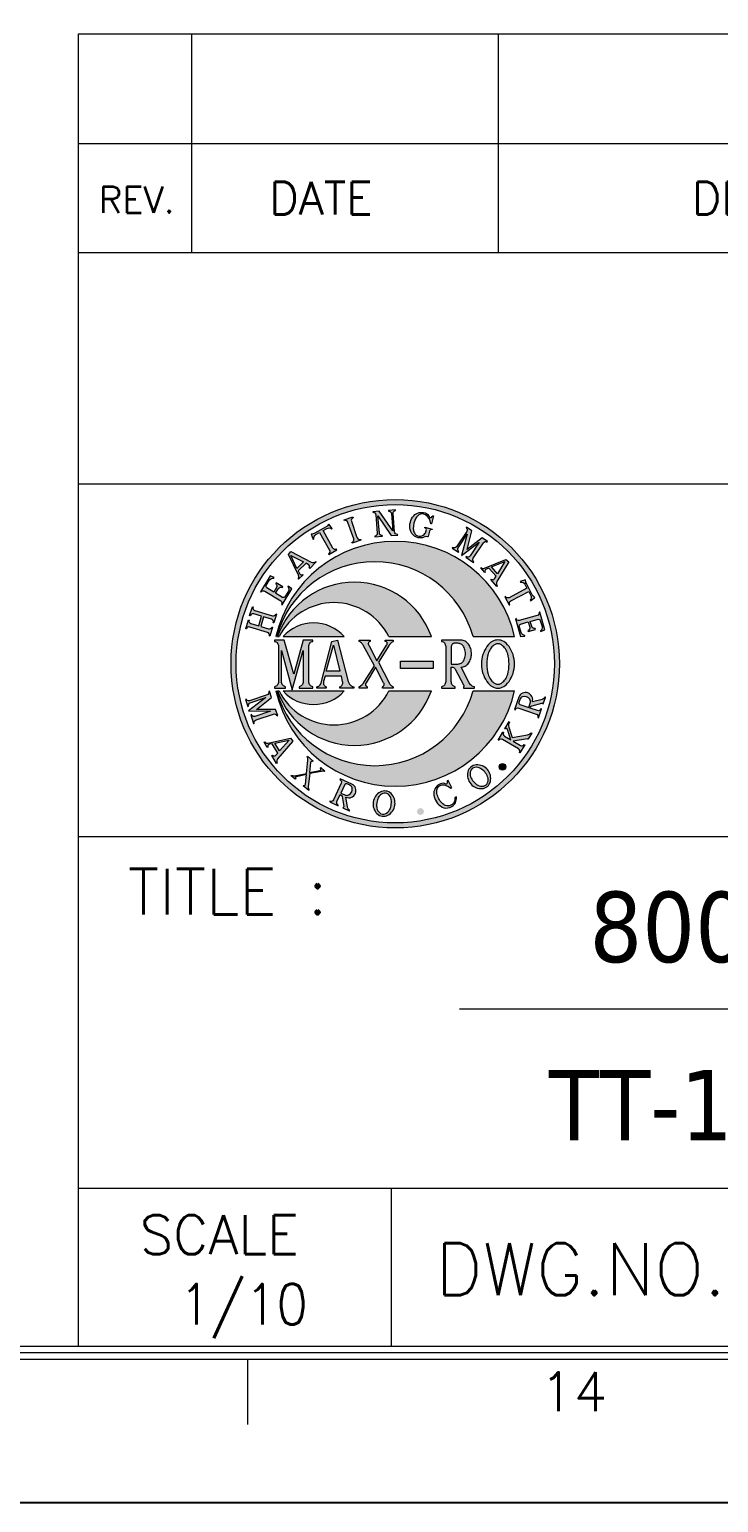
# Model space of a CAD drawing. Extents: x 0 to 24546, y -1194 to 5970.
# Drawn here: x 6658 to 7187, y 0 to 1130 of the extents above; entities that cross this region are included whole.
import ezdxf
from ezdxf.enums import TextEntityAlignment as Align

# ---------------------------------------------------------------- set-up
doc = ezdxf.new("R2010")
doc.units = 0
doc.header["$LTSCALE"] = 60
doc.layers.get('0').update_dxf_attribs({"linetype": 'CONTINUOUS'})
for name, color, linetype in [('A', 2, 'CONTINUOUS'), ('D', 1, 'CONTINUOUS'), ('DIM', 2, 'CONTINUOUS'), ('TITLE', 7, 'CONTINUOUS')]:
    doc.layers.add(name, color=color, linetype=linetype)
doc.styles.add('ROMANS', font='ROMANS')
doc.styles.add('TITLE2', font='tahomabd.ttf')

msp = doc.modelspace()

# ---------------------------------------------------------------- hatches: boundary and pattern name
at = {"lineweight": 5}
h = msp.add_hatch(color=256, dxfattribs=at)
h.paths.add_polyline_path([(6841, 667.7, -0.414214), (6842.5, 665), (6843, 664.9), (6845, 671.7), (6844.5, 671.8, -0.414214), (6841.9, 670.4), (6835.9, 672.2), (6838.1, 679.5), (6844.1, 677.7, -0.414214), (6845.5, 675.1), (6846, 674.9), (6848.1, 681.7), (6847.6, 681.9, -0.414214), (6844.9, 680.5), (6831.4, 684.6, -0.414214), (6830, 687.2), (6829.5, 687.3), (6827.4, 680.6), (6827.9, 680.4, -0.414214), (6830.6, 681.8), (6836.6, 680), (6834.4, 672.7), (6828.4, 674.5, -0.414214), (6826.9, 677.1), (6826.4, 677.3), (6824.4, 670.5), (6824.9, 670.4, -0.414214), (6827.5, 671.8)])
h.paths.add_polyline_path([(6840.7, 701.7, -0.451429), (6840.2, 703.8), (6842.7, 707.9, -0.325184), (6846, 709.3), (6846.3, 709.7), (6843.1, 711.1), (6835.7, 698.9), (6836.2, 698.7, -0.414214), (6839.1, 699.3), (6851.2, 692, -0.414214), (6851.9, 689.1), (6852.3, 688.9), (6859.7, 701), (6857, 703.2), (6856.8, 702.8, -0.325184), (6857.1, 699.2), (6854.6, 695.1, -0.451429), (6852.5, 694.6), (6847.3, 697.8), (6849.5, 701.3, -0.414214), (6852.4, 702.1), (6852.8, 702.7), (6847.8, 705.7), (6847.4, 705, -0.414214), (6848.1, 702.1), (6846, 698.6)])
h.paths.add_polyline_path([(6870.7, 720.7), (6872.6, 719.6, -0.464567), (6873.1, 717.2), (6873.5, 716.8), (6878.5, 721.7), (6878.2, 722.1, -0.323055), (6874.5, 721.7), (6859, 729.8), (6857.3, 727.4), (6865, 711.5, -0.346457), (6864.6, 708.9), (6865, 708.5), (6868.4, 711.8), (6868, 712.2, -0.493812), (6865.5, 712.9), (6864.7, 714.9)])
h.paths.add_polyline_path([(6863.6, 716.7), (6858.9, 726.8), (6868.7, 721.7)], flags=16)
h.paths.add_polyline_path([(6883.7, 745.8), (6886.6, 747.4, -0.330709), (6890.2, 747), (6890.6, 747.3), (6888.1, 750.7, -0.11811), (6886, 748.6), (6877.5, 743.8, -0.11811), (6874.6, 743.1), (6876, 739), (6876.7, 739.4, -0.330709), (6878.2, 742.7), (6881.1, 744.3), (6888.7, 730.8, -0.417323), (6887.9, 728), (6888.2, 727.5), (6894.4, 731), (6894.1, 731.5, -0.414214), (6891.2, 732.3)])
h.paths.add_polyline_path([(6905.9, 736.7), (6906, 736.2), (6912.7, 738.5), (6912.6, 739, -0.414214), (6909.9, 740.3), (6909.5, 741.3), (6905.5, 752.9, -0.414214), (6906.8, 755.6), (6906.6, 756.4), (6899.9, 754.1), (6900.1, 753.3, -0.414214), (6902.8, 752), (6907.1, 739.4, -0.414214)])
h.paths.add_polyline_path([(6923.4, 741.5), (6923.4, 740.9), (6929.2, 741.4), (6929.1, 741.9, -0.414214), (6926.9, 743.9), (6925.8, 757.2), (6936, 742), (6941, 742.4), (6940.9, 742.9, -0.414214), (6938.6, 744.9), (6937.5, 758.9, -0.414214), (6939.4, 761.2), (6939.4, 761.7), (6933.9, 761.3), (6933.9, 760.8, -0.414214), (6936.2, 758.8), (6937.3, 745.5), (6926.8, 760.7), (6921.8, 760.3), (6921.9, 759.8, -0.414214), (6924.2, 757.8), (6925.3, 743.8, -0.414214)])
h.paths.add_polyline_path([(6952.9, 747.2, -0.133858), (6955, 755.4, -0.086614), (6957.3, 757.8, -0.277587), (6962.2, 757.9, -0.250848), (6966.4, 751.1), (6966.9, 751), (6968.5, 757.1), (6967.9, 757.2, -0.111661), (6966.9, 755.9, -0.485398), (6965.5, 756.2, 0.195431), (6962, 759.3, 0.299213), (6953.3, 757.2, 0.23622), (6950.6, 746.5, 0.417323), (6959.9, 740.3), (6962.3, 741.3), (6963.8, 740.9, 0.307087), (6964.4, 741.3), (6965.5, 745.4, -0.456693), (6967.4, 746.5), (6967.5, 747), (6961.9, 748.5), (6961.8, 748, -0.456693), (6962.9, 746), (6962.9, 745.7, -0.133918), (6961.3, 742.9, -0.527559), (6953.8, 744, -0.086614)])
h.paths.add_polyline_path([(6990, 726.6), (7003.5, 736.8), (6996.5, 726.4, -0.414214), (6993.6, 725.8), (6993.3, 725.3), (6999.1, 721.4), (6999.4, 721.8, -0.414214), (6998.9, 724.7), (7006.8, 736.4, -0.414214), (7009.7, 737), (7010, 737.4), (7005.9, 740.2), (6994.2, 731.4), (6997.9, 745.7), (6993.7, 748.5), (6993.4, 748.1, -0.414214), (6994, 745.1), (6986.1, 733.4, -0.414214), (6983.1, 732.9), (6982.8, 732.4), (6987.6, 729.2), (6987.9, 729.6, -0.414214), (6987.4, 732.6), (6994.4, 743)])
h.paths.add_polyline_path([(7016.5, 710.7), (7015.3, 708.9, -0.464567), (7012.8, 708.5), (7012.4, 708.2), (7017, 702.8), (7017.4, 703.2, -0.323055), (7017.2, 706.9), (7026.3, 721.8), (7024, 723.7), (7007.7, 716.9, -0.346457), (7005.1, 717.5), (7004.7, 717.2), (7007.8, 713.6), (7008.2, 713.9, -0.493812), (7009.1, 716.3), (7011, 717)])
h.paths.add_polyline_path([(7013, 718), (7023.3, 722.1), (7017.6, 712.6)], flags=16)
h.paths.add_polyline_path([(7026.4, 694.3, -0.417323), (7023.6, 695.2), (7023.1, 694.9), (7026.4, 688.7), (7026.9, 688.9, -0.414214), (7027.8, 691.8), (7041.5, 699), (7043.1, 696, -0.330709), (7042.6, 692.5), (7042.8, 692), (7046.3, 694.4, -0.11811), (7044.2, 696.6), (7039.7, 705.2, -0.11811), (7039, 708.1), (7034.9, 706.8), (7035.3, 706.1, -0.330709), (7038.5, 704.6), (7040.1, 701.6)])
h = msp.add_hatch(color=256, dxfattribs=at)
h.paths.add_polyline_path([(7041.2, 675.7), (7042.3, 671.7, -0.414214), (7040.9, 669.1), (7041.1, 668.3), (7046.6, 669.9), (7046.4, 670.6, -0.414214), (7043.8, 672.1), (7042.7, 676.1), (7048.8, 677.8, -0.377953), (7050.4, 676.9), (7051.7, 672.1, -0.325184), (7050.5, 668.8), (7050.6, 668.3), (7053.8, 669.7), (7050, 683.3), (7049.5, 683.2, -0.414214), (7048, 680.6), (7034.4, 676.8, -0.414214), (7031.8, 678.3), (7031.3, 678.1), (7035.1, 664.5), (7038.5, 664.9), (7038.4, 665.4, -0.325184), (7035.5, 667.6), (7034.2, 672.4, -0.377953), (7035.1, 674)])
h.paths.add_polyline_path([(7042.7, 609.6), (7043, 610.4, -0.228346), (7044.1, 611.3), (7051.5, 613.3, -0.330709), (7052.2, 613), (7052.7, 612.8), (7054.4, 617.8), (7054.5, 618), (7054, 618.2, -0.259843), (7051.7, 616.2), (7044.3, 614.3, 0.976378), (7033.9, 617.9), (7030.6, 608.5), (7031.1, 608.3, -0.414214), (7033.8, 609.6), (7047.2, 605, -0.414214), (7048.5, 602.3), (7049, 602.2), (7051.3, 608.9), (7050.8, 609, -0.414214), (7048.1, 607.7)])
h.paths.add_polyline_path([(7041.5, 610), (7034.8, 612.4, -0.377953), (7033.9, 614), (7034.6, 616, -0.228346), (7036.8, 618.3, -0.338583), (7042.3, 616.4, -0.228346), (7042.6, 613.3)], flags=16)
h.paths.add_polyline_path([(7029.7, 584.1), (7040.5, 585.9, -0.267717), (7041, 585.7), (7041.1, 585.9), (7043.8, 590.4), (7043.3, 590.7, -0.204724), (7040.5, 589), (7028.9, 587), (7026.3, 594.9, -0.23622), (7026.8, 598.9), (7026.4, 599.2), (7023.2, 593.7), (7023.6, 593.5, -0.716535), (7025.2, 593.1), (7027.9, 585.2), (7022.9, 588.1, -0.414214), (7022.2, 591), (7021.7, 591.2), (7018.1, 585.1), (7018.6, 584.9, -0.414214), (7021.5, 585.6), (7033.6, 578.4, -0.414214), (7034.4, 575.5), (7034.8, 575.3), (7038.4, 581.4), (7038, 581.6, -0.414214), (7035.1, 580.9)])
h.paths.add_polyline_path([(7001.1, 566, 0.325404), (6994.8, 560.6, 0.507992), (7005.8, 547.8, 0.325404), (7012.1, 553.2, 0.507992)])
h.paths.add_polyline_path([(7004.5, 563.3, -0.165354), (7010, 556.9, -0.165354), (7010, 552.5, -0.283465), (7006.8, 549.8, -0.165354), (7002.4, 550.5, -0.165354), (6996.9, 556.9, -0.165354), (6996.9, 561.3, -0.283465), (7000.1, 564.1, -0.165354)], flags=16)
h.paths.add_polyline_path([(6971.1, 544.1, -0.086614), (6971.2, 547.4, -0.417323), (6976.6, 550.7, -0.110236), (6981.8, 548.1), (6982.5, 548.4), (6979.6, 554), (6978.9, 553.7), (6978.9, 551.9, -0.529644), (6977.7, 551.4, 0.214453), (6973.8, 551.6, 0.299213), (6968.7, 544.3, 0.228346), (6973.7, 534.5, 0.417323), (6984.7, 536, 0.165354), (6986, 539.9), (6986.1, 541.4), (6984.7, 540.7, -0.574803), (6977.7, 534.8, -0.086614), (6975, 536.6, -0.133858)])
h.paths.add_polyline_path([(6961.1, 530.2, 1), (6955.8, 530.2, 1)])
h.paths.add_polyline_path([(6935.9, 544, 0.325404), (6927.7, 545.3, 0.507992), (6925.1, 528.6, 0.325404), (6933.3, 527.3, 0.507992)])
h.paths.add_polyline_path([(6931.4, 528.5, -0.283465), (6927.2, 529.1, -0.165354), (6924.9, 532.9, -0.165354), (6926.2, 541.2, -0.165354), (6929.6, 544.1, -0.283465), (6933.7, 543.5, -0.165354), (6936, 539.7, -0.165354), (6934.8, 531.4, -0.165354)], flags=16)
h.paths.add_polyline_path([(6901.3, 541.2, 0.976378), (6905.9, 551.2), (6896.8, 555.4), (6896.6, 554.9, -0.414214), (6897.6, 552.1), (6891.8, 539.2, -0.414214), (6889, 538.2), (6888.8, 537.7), (6895.2, 534.7), (6895.4, 535.2, -0.414214), (6894.4, 538), (6896.8, 543.3), (6897.5, 542.9, -0.228346), (6898.4, 541.7), (6899.6, 534.2, -0.330709), (6899.3, 533.5), (6899, 533), (6903.8, 530.8), (6904, 530.7), (6904.3, 531.2, -0.259843), (6902.5, 533.7)])
h.paths.add_polyline_path([(6900.4, 543), (6897.3, 544.4), (6900.3, 550.9, -0.377953), (6902, 551.5), (6903.9, 550.7, -0.228346), (6906, 548.3, -0.338583), (6903.6, 543, -0.228346)], flags=16)
h.paths.add_polyline_path([(6874.2, 567.8, -0.653543), (6875.8, 568.5), (6876.1, 568.9), (6871.7, 572.6), (6871.4, 572.2, -0.19685), (6872, 569.6), (6871, 559.5), (6863.1, 557.8, -0.125984), (6859.5, 558.1), (6859.2, 557.7), (6862.4, 555), (6862.8, 555.4, -0.661417), (6863.4, 556.9), (6871, 558.7), (6870.2, 551.2, -0.614173), (6868.8, 550.3), (6868.5, 549.9), (6872.7, 546.4), (6873, 546.8, -0.19685), (6872.4, 549.3), (6873.6, 559.3), (6882.2, 561, -0.149606), (6884.8, 560.9), (6885.2, 561.3), (6881.9, 564), (6881.6, 563.6, -0.700787), (6881.2, 561.8), (6873.3, 560.2)])
h.paths.add_polyline_path([(6860.6, 584.3), (6858.7, 586.5), (6841.4, 582.7, -0.346457), (6839, 583.7), (6838.5, 583.4), (6840.9, 579.4), (6841.4, 579.6, -0.493812), (6842.7, 581.9), (6844.7, 582.2), (6849, 575), (6847.5, 573.5, -0.464567), (6845, 573.5), (6844.5, 573.3), (6848.1, 567.2), (6848.6, 567.4, -0.307087), (6848.9, 571)])
h.paths.add_polyline_path([(6850.4, 576.7), (6846.8, 582.8), (6857.7, 585)], flags=16)
h.paths.add_polyline_path([(6845.7, 605, -0.414214), (6848.4, 603.6), (6848.9, 603.8), (6847.3, 608.5), (6832.6, 608.6), (6844.2, 617.8), (6842.6, 622.5), (6842.1, 622.3, -0.414214), (6840.8, 619.7), (6827.4, 615.2, -0.414214), (6824.7, 616.5), (6824.2, 616.3), (6826, 610.9), (6826.5, 611, -0.414214), (6827.9, 613.7), (6839.8, 617.7), (6826.4, 607.4), (6843.3, 607.2), (6831.4, 603.2, -0.414214), (6828.7, 604.6), (6828.2, 604.4), (6830.4, 597.7), (6830.9, 597.8, -0.414214), (6832.3, 600.5)])
h = msp.add_hatch(color=256, dxfattribs=at)
h.paths.add_polyline_path([(6849.5, 630, -0.08085), (6849.3, 628.5, -0.087352), (6848.6, 627.2, -0.097235), (6847.6, 626.4, -0.128308), (6846.4, 626), (6846.4, 625), (6855, 625), (6855, 626, -0.128308), (6853.7, 626.4, -0.097235), (6852.8, 627.2, -0.087352), (6852.1, 628.5, -0.08085), (6851.9, 630), (6851.9, 653.8), (6860.1, 623.5), (6868.4, 653.8), (6868.4, 630, -0.08085), (6868.2, 628.5, -0.087352), (6867.5, 627.2, -0.097235), (6866.5, 626.4, -0.128308), (6865.3, 626), (6865.3, 625), (6875.9, 625), (6875.9, 626, -0.128308), (6874.6, 626.4, -0.097235), (6873.7, 627.2, -0.087352), (6873, 628.5, -0.08085), (6872.7, 630), (6872.7, 656.7, -0.08085), (6873, 658.3, -0.087352), (6873.7, 659.6, -0.097235), (6874.6, 660.4, -0.128308), (6875.9, 660.8), (6875.9, 661.8), (6868.4, 661.8), (6861.3, 635.5), (6853.8, 661.8), (6846.4, 661.8), (6846.4, 660.8, -0.128308), (6847.6, 660.4, -0.097235), (6848.6, 659.6, -0.087352), (6849.3, 658.3, -0.08085), (6849.5, 656.7)])
h.paths.add_polyline_path([(6897.9, 634), (6898.7, 630, -0.086834), (6898.8, 628.7, -0.090305), (6898.4, 627.4, -0.105183), (6897.7, 626.5, -0.129136), (6896.7, 626), (6896.7, 625), (6907.3, 625), (6907.3, 626, -0.128651), (6905.4, 626.6, -0.098989), (6904, 628, -0.087758), (6903, 630), (6894.8, 661.8), (6890.4, 660.8), (6882.2, 629, -0.096208), (6881.5, 627.4, -0.108827), (6880.5, 626.4, -0.147025), (6879, 626), (6879, 625), (6886.1, 625), (6886.1, 626, -0.129136), (6885.1, 626.5, -0.105183), (6884.4, 627.4, -0.090305), (6884, 628.7, -0.086834), (6884.1, 630), (6885.3, 634)])
h.paths.add_polyline_path([(6886.1, 637.9), (6891.6, 657.8), (6896.7, 637.9)], flags=16)
h.paths.add_polyline_path([(6923.9, 640.9), (6930.2, 629, -0.082669), (6930.5, 628.5, -0.074416), (6930.6, 627.8, -0.073509), (6930.5, 627.2, -0.079948), (6930.2, 626.6, -0.091439), (6929.9, 626.2, -0.11166), (6929.4, 626), (6929.4, 625), (6937.6, 625), (6937.6, 626, -0.110634), (6935.8, 627.1, -0.092709), (6934.5, 629), (6926.2, 644.9), (6934.5, 657.8, -0.072213), (6935.9, 659.6, -0.082785), (6937.6, 660.8), (6937.6, 661.8), (6931.3, 661.8), (6931.3, 660.8, -0.14605), (6932, 660.7, -0.099008), (6932.4, 660.4, -0.094501), (6932.8, 659.8, -0.083097), (6932.9, 659.1, -0.081716), (6932.8, 658.4, -0.090381), (6932.5, 657.8), (6925.1, 645.9), (6918.8, 657.8, -0.083928), (6918.5, 658.4, -0.077115), (6918.4, 659.1, -0.078829), (6918.6, 659.8, -0.089057), (6918.9, 660.3, -0.096139), (6919.3, 660.6, -0.132753), (6919.9, 660.8), (6919.9, 661.8), (6911.3, 661.8), (6911.3, 660.8, -0.110634), (6913.1, 659.7, -0.092709), (6914.4, 657.8), (6923.1, 641.9), (6915.7, 630.1, -0.134806), (6911.3, 626), (6911.3, 625), (6917.6, 625), (6917.6, 626, -0.12266), (6917.1, 626.2, -0.097009), (6916.7, 626.6, -0.085184), (6916.4, 627.2, -0.077934), (6916.3, 627.8, -0.079458), (6916.5, 628.5, -0.089744), (6916.8, 629)])
h.paths.add_polyline_path([(6968.3, 640), (6968.3, 645.5), (6943.1, 645.5), (6943.1, 640)])
h.paths.add_polyline_path([(6982.1, 640.9), (6983.3, 640.9, -0.137122), (6984.4, 640.4, -0.108826), (6985.2, 639.4), (6991.5, 627.5, -0.090468), (6991.7, 627, -0.084736), (6991.7, 626.5, -0.090468), (6991.5, 626), (6991.5, 625), (6999.4, 625), (6999.8, 625), (6999.8, 626, -0.111931), (6998.1, 626.5, -0.086592), (6996.9, 627.5, -0.079328), (6995.9, 629), (6989.6, 640.9, 0.119045), (6992.7, 641.8, 0.102742), (6995.3, 644, 0.086553), (6997, 647.4, 0.077969), (6997.6, 651.3, 0.077969), (6997, 655.3, 0.086553), (6995.3, 658.6, 0.102742), (6992.7, 660.9, 0.119045), (6989.6, 661.8), (6974.6, 661.8), (6974.6, 660.8, -0.128308), (6975.9, 660.4, -0.097235), (6976.8, 659.6, -0.087352), (6977.5, 658.3, -0.08085), (6977.8, 656.7), (6977.8, 630, -0.08085), (6977.5, 628.5, -0.087352), (6976.8, 627.2, -0.097235), (6975.9, 626.4, -0.128308), (6974.6, 626), (6974.6, 625), (6985.2, 625), (6985.2, 626, -0.128308), (6984, 626.4, -0.097235), (6983, 627.2, -0.087352), (6982.3, 628.5, -0.08085), (6982.1, 630)])
h.paths.add_polyline_path([(6982.1, 643.4), (6982.1, 656.8, -0.07341), (6982.3, 657.7, -0.081622), (6982.7, 658.5, -0.091294), (6983.3, 659, -0.116193), (6984.1, 659.3), (6987.2, 659.3, -0.138857), (6989.6, 658.7, -0.11682), (6991.5, 656.8, -0.092753), (6992.8, 653.3, -0.086629), (6992.8, 649.4, -0.092753), (6991.5, 645.9, -0.11682), (6989.6, 644, -0.138857), (6987.2, 643.4)], flags=16)
h.paths.add_polyline_path([(7007.7, 632.9, 0.089593), (7011.6, 627.5, 0.122438), (7015.7, 625.2, 0.134776), (7020.1, 625.2, 0.122438), (7024.2, 627.5, 0.089593), (7028.1, 632.9, 0.078101), (7030.3, 639.7, 0.074241), (7030.3, 647.1, 0.078101), (7028.1, 653.9, 0.089593), (7024.2, 659.3, 0.122438), (7020.1, 661.6, 0.134776), (7015.7, 661.6, 0.122438), (7011.6, 659.3, 0.089593), (7007.7, 653.9, 0.078101), (7005.5, 647.1, 0.074241), (7005.5, 639.7, 0.078101)])
h.paths.add_polyline_path([(7010.4, 635.5, -0.065764), (7009.4, 643.4, -0.065764), (7010.4, 651.3, -0.072158), (7012.2, 655, -0.082999), (7014.7, 657.8, -0.108169), (7016.8, 658.8, -0.116448), (7019, 658.8, -0.108169), (7021, 657.8, -0.082999), (7023.6, 655, -0.072158), (7025.4, 651.3, -0.065764), (7026.4, 643.4, -0.065764), (7025.4, 635.5, -0.072158), (7023.6, 631.8, -0.082999), (7021, 629, -0.108169), (7019, 628, -0.116448), (7016.8, 628, -0.108169), (7014.7, 629, -0.082999), (7012.2, 631.8, -0.072158)], flags=16)
msp.add_hatch(color=256, dxfattribs=at).paths.add_polyline_path([(7024, 564.5, 1), (7018.8, 564.5, 1)])
at = {"layer": 'D', "lineweight": 5}
h = msp.add_hatch(color=256, dxfattribs=at)
h.paths.add_polyline_path([(7065.1, 643.6, 1), (6813.1, 643.6, 1)])
h.paths.add_polyline_path([(7061.2, 643.6, 1), (6817, 643.6, 1)], flags=16)
h = msp.add_hatch(color=256, dxfattribs=at)
h.paths.add_polyline_path([(6847.6, 664.5), (6848, 664.5, -0.760886), (6998.8, 664.5), (7030.6, 664.5, 0.797724)])
h.paths.add_polyline_path([(6966.8, 664.5, 0.707107), (6848.8, 664.5), (6850.1, 664.5, -0.620174), (6934.2, 664.5)], flags=17)
h.paths.add_polyline_path([(6899.8, 664.5), (6853.2, 664.5, -0.447214)], flags=16)
h.paths.add_polyline_path([(6899.8, 622.8, -0.447214), (6853.2, 622.8)])
h.paths.add_polyline_path([(6934.2, 622.8, -0.620174), (6850.1, 622.8), (6848.8, 622.8, 0.707107), (6966.8, 622.8)], flags=17)
h.paths.add_polyline_path([(6848, 622.8), (6847.6, 622.8, 0.797724), (7030.6, 622.8), (6998.8, 622.8, -0.760886)])

# ---------------------------------------------------------------- linework, layer by layer
at = {"lineweight": 5}
for points in [[(6923.4, 741.5), (6923.4, 740.9), (6929.2, 741.4), (6929.1, 741.9, -0.409449), (6926.9, 743.9), (6925.8, 757.2), (6936, 742), (6941, 742.4), (6940.9, 742.9, -0.409449), (6938.6, 744.8), (6937.5, 759, -0.409449), (6939.4, 761.2), (6939.4, 761.7), (6933.9, 761.3), (6933.9, 760.8, -0.409449), (6936.2, 758.8), (6937.3, 745.5), (6926.8, 760.7), (6921.8, 760.3), (6921.9, 759.8, -0.409449), (6924.1, 757.9), (6925.3, 743.7, -0.409449), (6923.4, 741.5)], [(6961.9, 748.5), (6967.5, 747), (6967.4, 746.5, 0.456693), (6965.5, 745.4), (6964.4, 741.3, -0.307087), (6963.8, 740.9), (6962.3, 741.3), (6959.9, 740.3, -0.417323), (6950.6, 746.5, -0.23622), (6953.3, 757.2, -0.299213), (6962, 759.3, -0.19685), (6965.5, 756.2, 0.440945), (6966.8, 755.9, 0.11811), (6967.9, 757.2), (6968.5, 757.1), (6966.9, 751), (6966.4, 751.1, 0.251969), (6962.2, 757.9, 0.275591), (6957.3, 757.8, 0.086614), (6955, 755.4, 0.133858), (6952.9, 747.2, 0.086614), (6953.8, 744, 0.527559), (6961.3, 742.9, 0.125984), (6962.8, 745.5), (6962.9, 746, 0.456693), (6961.8, 748), (6961.9, 748.5)], [(6888.2, 727.5), (6894.4, 731), (6894.1, 731.5, -0.409449), (6891.2, 732.3), (6883.7, 745.8), (6886.6, 747.4, -0.330709), (6890.2, 747), (6890.6, 747.3), (6888.1, 750.7, -0.11811), (6886, 748.6), (6877.5, 743.8, -0.11811), (6874.6, 743.1), (6876, 739), (6876.7, 739.4, -0.330709), (6878.2, 742.7), (6881.1, 744.3), (6888.7, 730.8, -0.417323), (6887.9, 728), (6888.2, 727.5)], [(6912.6, 739), (6912.7, 738.5), (6906, 736.2), (6905.9, 736.7, 0.409449), (6907.2, 739.4), (6902.8, 752, 0.409449), (6900.1, 753.3), (6899.9, 754.1), (6906.6, 756.4), (6906.8, 755.6, 0.409449), (6905.5, 753), (6909.5, 741.3), (6909.9, 740.3, 0.409449), (6912.6, 739)], [(6982.8, 732.4), (6987.6, 729.2), (6987.9, 729.6, -0.409449), (6987.3, 732.5), (6994.4, 743), (6990, 726.6), (7003.5, 736.8), (6996.5, 726.3, -0.409449), (6993.6, 725.8), (6993.3, 725.3), (6999.1, 721.4), (6999.4, 721.8, -0.409449), (6998.9, 724.7), (7006.8, 736.4, -0.409449), (7009.7, 737), (7010, 737.4), (7005.9, 740.2), (6994.2, 731.4), (6997.9, 745.7), (6993.7, 748.5), (6993.4, 748.1, -0.409449), (6994, 745.1), (6986, 733.4, -0.409449), (6983.1, 732.9), (6982.8, 732.4)], [(6864.6, 708.9, 0.346457), (6865, 711.5), (6857.3, 727.4), (6859, 729.8), (6874.6, 721.6, 0.307087), (6878.2, 722.1), (6878.5, 721.7), (6873.5, 716.8), (6873.1, 717.2, 0.464567), (6872.6, 719.6), (6870.7, 720.7), (6864.7, 714.9), (6865.6, 712.8, 0.464567), (6868, 712.2), (6868.4, 711.8), (6865, 708.5), (6864.6, 708.9)], [(7005.1, 717.5, 0.346457), (7007.7, 716.9), (7024, 723.7), (7026.3, 721.8), (7017.1, 706.7, 0.307087), (7017.4, 703.2), (7017, 702.8), (7012.4, 708.2), (7012.8, 708.5, 0.464567), (7015.3, 708.9), (7016.5, 710.7), (7011, 717), (7008.9, 716.3, 0.464567), (7008.2, 713.9), (7007.8, 713.6), (7004.7, 717.2), (7005.1, 717.5)], [(6852.3, 688.9), (6859.7, 701), (6857, 703.2), (6856.8, 702.8, -0.322835), (6857.1, 699.2), (6854.5, 694.9, -0.377953), (6852.7, 694.5), (6847.3, 697.8), (6849.5, 701.3, -0.409449), (6852.4, 702.1), (6852.8, 702.7), (6847.8, 705.7), (6847.4, 705, -0.409449), (6848.1, 702.2), (6846, 698.6), (6840.6, 701.8, -0.377953), (6840.1, 703.6), (6842.7, 707.9, -0.322835), (6846, 709.3), (6846.3, 709.7), (6843.1, 711.1), (6835.7, 698.9), (6836.2, 698.7, -0.409449), (6839.1, 699.4), (6851.2, 692, -0.409449), (6851.9, 689.1), (6852.3, 688.9)], [(7023.1, 694.9), (7026.4, 688.7), (7026.9, 688.9, -0.409449), (7027.8, 691.8), (7041.5, 699), (7043.1, 696, -0.330709), (7042.6, 692.5), (7042.8, 692), (7046.3, 694.4, -0.11811), (7044.2, 696.6), (7039.7, 705.2, -0.11811), (7039, 708.1), (7034.9, 706.8), (7035.3, 706.1, -0.330709), (7038.5, 704.6), (7040.1, 701.6), (7026.4, 694.3, -0.417323), (7023.6, 695.2), (7023.1, 694.9)], [(6838.1, 679.5), (6835.9, 672.2), (6841.9, 670.4, 0.409449), (6844.5, 671.8), (6845, 671.7), (6843, 664.9), (6842.5, 665, 0.409449), (6841.1, 667.7), (6827.5, 671.8, 0.409449), (6824.9, 670.4), (6824.4, 670.5), (6826.4, 677.3), (6826.9, 677.1, 0.409449), (6828.3, 674.5), (6834.4, 672.7), (6836.6, 680), (6830.5, 681.8, 0.409449), (6827.9, 680.4), (6827.4, 680.6), (6829.5, 687.3), (6830, 687.2, 0.409449), (6831.4, 684.6), (6844.9, 680.5, 0.409449), (6847.6, 681.9), (6848.1, 681.7), (6846, 674.9), (6845.5, 675.1, 0.409449), (6844.1, 677.7), (6838.1, 679.5)], [(7031.3, 678.1), (7035.1, 664.5), (7038.5, 664.9), (7038.4, 665.4, -0.322835), (7035.6, 667.6), (7034.2, 672.4, -0.377953), (7035.1, 674), (7041.2, 675.7), (7042.3, 671.7, -0.409449), (7040.9, 669.1), (7041.1, 668.3), (7046.6, 669.9), (7046.4, 670.6, -0.409449), (7043.8, 672.1), (7042.7, 676.1), (7048.8, 677.8, -0.377953), (7050.4, 676.9), (7051.7, 672.1, -0.322835), (7050.5, 668.8), (7050.6, 668.3), (7053.8, 669.7), (7050, 683.3), (7049.5, 683.2, -0.409449), (7048, 680.6), (7034.3, 676.8, -0.409449), (7031.8, 678.3), (7031.3, 678.1)], [(6846.4, 625), (6855, 625), (6855, 626, -0.120051), (6853.8, 626.3, -0.103869), (6852.8, 627.2, -0.087352), (6852.1, 628.5, -0.078458), (6851.9, 630), (6851.9, 653.8), (6860.1, 623.5), (6868.4, 653.8), (6868.4, 630, -0.078458), (6868.2, 628.5, -0.087352), (6867.5, 627.2, -0.103869), (6866.5, 626.3, -0.120051), (6865.3, 626), (6865.3, 625), (6875.9, 625), (6875.9, 626, -0.120051), (6874.7, 626.3, -0.103869), (6873.7, 627.2, -0.087352), (6873, 628.5, -0.078458), (6872.7, 630), (6872.7, 656.8, -0.078458), (6873, 658.3, -0.087352), (6873.7, 659.6, -0.103869), (6874.7, 660.4, -0.120051), (6875.9, 660.8), (6875.9, 661.8), (6868.4, 661.8), (6861.3, 635.5), (6853.8, 661.8), (6846.4, 661.8), (6846.4, 660.8, -0.120051), (6847.6, 660.4, -0.103869), (6848.6, 659.6, -0.087352), (6849.3, 658.3, -0.078458), (6849.5, 656.8), (6849.5, 630, -0.078458), (6849.3, 628.5, -0.087352), (6848.6, 627.2, -0.103869), (6847.6, 626.3, -0.120051), (6846.4, 626), (6846.4, 625)], [(6879, 626, 0.137616), (6880.4, 626.4, 0.116103), (6881.5, 627.4, 0.096208), (6882.2, 629), (6890.4, 660.8), (6894.8, 661.8), (6903, 630, 0.087758), (6904, 628, 0.104349), (6905.5, 626.6, 0.121876), (6907.3, 626), (6907.3, 625), (6896.7, 625), (6896.7, 626, 0.128271), (6897.7, 626.5, 0.105831), (6898.4, 627.4, 0.090305), (6898.8, 628.7, 0.086834), (6898.7, 630), (6897.9, 634), (6885.3, 634), (6884.1, 630, 0.086834), (6884, 628.7, 0.090305), (6884.4, 627.4, 0.105831), (6885.1, 626.5, 0.128271), (6886.1, 626), (6886.1, 625), (6879, 625), (6879, 626)], [(6911.3, 661.8), (6919.9, 661.8), (6919.9, 660.8, 0.120618), (6919.4, 660.7, 0.106129), (6918.9, 660.3, 0.089057), (6918.6, 659.8, 0.078829), (6918.4, 659.1, 0.077115), (6918.5, 658.4, 0.083928), (6918.8, 657.8), (6925.1, 645.9), (6932.5, 657.8, 0.090381), (6932.8, 658.4, 0.081716), (6932.9, 659.1, 0.083097), (6932.8, 659.8, 0.094501), (6932.4, 660.4, 0.113724), (6931.9, 660.7, 0.128338), (6931.3, 660.8), (6931.3, 661.8), (6937.6, 661.8), (6937.6, 660.8, 0.082785), (6935.9, 659.6, 0.072213), (6934.5, 657.8), (6926.2, 644.9), (6934.5, 629, 0.092709), (6935.8, 627.1, 0.110634), (6937.6, 626), (6937.6, 625), (6929.4, 625), (6929.4, 626, 0.109277), (6929.9, 626.2, 0.093319), (6930.2, 626.6, 0.079948), (6930.5, 627.2, 0.073509), (6930.6, 627.8, 0.074416), (6930.5, 628.5, 0.082669), (6930.2, 629), (6923.9, 640.9), (6916.8, 629, 0.089744), (6916.5, 628.5, 0.079458), (6916.3, 627.8, 0.077934), (6916.4, 627.2, 0.085184), (6916.7, 626.6, 0.100614), (6917.1, 626.2, 0.118073), (6917.6, 626), (6917.6, 625), (6911.3, 625), (6911.3, 626, 0.131934), (6915.6, 630), (6923.1, 641.9), (6914.4, 657.8, 0.092709), (6913.1, 659.7, 0.110634), (6911.3, 660.8), (6911.3, 661.8)], [(6974.6, 625), (6985.2, 625), (6985.2, 626, -0.120051), (6984, 626.3, -0.103869), (6983, 627.2, -0.087352), (6982.3, 628.5, -0.078458), (6982.1, 630), (6982.1, 640.9), (6983.3, 640.9, -0.134495), (6984.4, 640.5, -0.110789), (6985.2, 639.4), (6991.5, 627.5, -0.090468), (6991.7, 627, -0.084736), (6991.7, 626.5, -0.090468), (6991.5, 626), (6991.5, 625), (6999.4, 625), (6999.8, 625), (6999.8, 626, -0.104653), (6998.2, 626.4, -0.092646), (6996.9, 627.5, -0.079328), (6995.9, 629), (6989.6, 640.9, 0.119045), (6992.7, 641.8, 0.102742), (6995.3, 644, 0.086553), (6997, 647.4, 0.077969), (6997.6, 651.3, 0.077969), (6997, 655.3, 0.086553), (6995.3, 658.6, 0.102742), (6992.7, 660.9, 0.119045), (6989.6, 661.8), (6974.6, 661.8), (6974.6, 660.8, -0.120051), (6975.8, 660.4, -0.103869), (6976.8, 659.6, -0.087352), (6977.5, 658.3, -0.078458), (6977.8, 656.8), (6977.8, 630, -0.078458), (6977.5, 628.5, -0.087352), (6976.8, 627.2, -0.103869), (6975.8, 626.3, -0.120051), (6974.6, 626), (6974.6, 625)], [(6982.1, 656.8), (6982.1, 643.4), (6987.2, 643.4, 0.138857), (6989.6, 644, 0.11682), (6991.5, 645.9, 0.092753), (6992.8, 649.4, 0.086629), (6992.8, 653.3, 0.092753), (6991.5, 656.8, 0.11682), (6989.6, 658.7, 0.138857), (6987.2, 659.3), (6984.1, 659.3, 0.110456), (6983.3, 659, 0.095932), (6982.7, 658.5, 0.081622), (6982.3, 657.7, 0.07341), (6982.1, 656.8)], [(7011.6, 627.5, 0.122438), (7015.7, 625.2, 0.134776), (7020.1, 625.2, 0.122438), (7024.2, 627.5, 0.089593), (7028.1, 632.9, 0.078101), (7030.3, 639.7, 0.074241), (7030.3, 647.1, 0.078101), (7028.1, 653.9, 0.089593), (7024.2, 659.3, 0.122438), (7020.1, 661.6, 0.134776), (7015.7, 661.6, 0.122438), (7011.6, 659.3, 0.089593), (7007.7, 653.9, 0.078101), (7005.5, 647.1, 0.074241), (7005.5, 639.7, 0.078101), (7007.7, 632.9, 0.089593), (7011.6, 627.5)], [(7010.4, 651.3, 0.065764), (7009.4, 643.4, 0.065764), (7010.4, 635.5, 0.072158), (7012.2, 631.8, 0.082999), (7014.7, 629, 0.108169), (7016.8, 628, 0.116448), (7019, 628, 0.108169), (7021, 629, 0.082999), (7023.6, 631.8, 0.072158), (7025.4, 635.5, 0.065764), (7026.4, 643.4, 0.065764), (7025.4, 651.3, 0.072158), (7023.6, 655, 0.082999), (7021, 657.8, 0.108169), (7019, 658.8, 0.116448), (7016.8, 658.8, 0.108169), (7014.7, 657.8, 0.082999), (7012.2, 655, 0.072158), (7010.4, 651.3)], [(6824.2, 616.3), (6826, 610.9), (6826.5, 611, -0.409449), (6827.9, 613.7), (6839.8, 617.7), (6826.4, 607.4), (6843.3, 607.2), (6831.4, 603.2, -0.409449), (6828.7, 604.6), (6828.2, 604.4), (6830.4, 597.7), (6830.9, 597.8, -0.409449), (6832.3, 600.5), (6845.7, 605, -0.409449), (6848.4, 603.6), (6848.9, 603.8), (6847.3, 608.5), (6832.6, 608.6), (6844.2, 617.8), (6842.6, 622.5), (6842.1, 622.3, -0.409449), (6840.8, 619.7), (6827.4, 615.2, -0.409449), (6824.7, 616.5), (6824.2, 616.3)], [(7049, 602.2), (7051.3, 608.9), (7050.8, 609, -0.409449), (7048.2, 607.7), (7042.7, 609.6), (7043, 610.4, -0.228346), (7044.1, 611.3), (7051.5, 613.3, -0.330709), (7052.2, 613), (7052.7, 612.8), (7054.4, 617.8), (7054.5, 618), (7054, 618.2, -0.259843), (7051.7, 616.2), (7044.3, 614.3, 0.976378), (7033.9, 617.9), (7030.6, 608.5), (7031.1, 608.3, -0.409449), (7033.8, 609.6), (7047.2, 605, -0.409449), (7048.5, 602.3), (7049, 602.2)], [(7034.8, 612.4), (7041.5, 610), (7042.6, 613.3, 0.228346), (7042.3, 616.4, 0.338583), (7036.8, 618.3, 0.228346), (7034.6, 616), (7033.9, 614, 0.377953), (7034.8, 612.4)], [(7018.1, 585.1), (7021.7, 591.2), (7022.2, 591, 0.409449), (7022.9, 588.1), (7027.9, 585.2), (7025.2, 593.1, 0.716535), (7023.6, 593.5), (7023.2, 593.7), (7026.4, 599.2), (7026.8, 598.9, 0.23622), (7026.3, 594.9), (7028.9, 587), (7040.5, 589, 0.204724), (7043.3, 590.7), (7043.8, 590.4), (7041.1, 585.9), (7041, 585.7, 0.267717), (7040.5, 585.9), (7029.7, 584.1), (7035.1, 580.9, 0.409449), (7038, 581.6), (7038.4, 581.4), (7034.8, 575.3), (7034.4, 575.5, 0.409449), (7033.6, 578.4), (7021.4, 585.6, 0.409449), (7018.6, 584.9), (7018.1, 585.1)], [(6839, 583.7, 0.346457), (6841.4, 582.7), (6858.7, 586.5), (6860.6, 584.3), (6848.9, 571, 0.307087), (6848.6, 567.4), (6848.1, 567.2), (6844.5, 573.3), (6845, 573.5, 0.464567), (6847.5, 573.5), (6849, 575), (6844.7, 582.2), (6842.5, 581.8, 0.464567), (6841.4, 579.6), (6840.9, 579.4), (6838.5, 583.4), (6839, 583.7)], [(6871.7, 572.6), (6876.1, 568.9), (6875.8, 568.5, 0.653543), (6874.2, 567.8), (6873.3, 560.2), (6881.2, 561.8, 0.700787), (6881.6, 563.6), (6881.9, 564), (6885.2, 561.3), (6884.8, 560.9, 0.149606), (6882.2, 561), (6873.6, 559.3), (6872.4, 549.3, 0.19685), (6873, 546.8), (6872.7, 546.4), (6868.5, 549.9), (6868.8, 550.3, 0.614173), (6870.2, 551.2), (6871, 558.7), (6863.4, 556.9, 0.661417), (6862.8, 555.4), (6862.4, 555), (6859.2, 557.7), (6859.5, 558.1, 0.125984), (6863.1, 557.8), (6871, 559.5), (6872, 569.6, 0.19685), (6871.4, 572.2), (6871.7, 572.6)], [(7005.7, 547.8, 0.330709), (7012.1, 553.2, 0.503937), (7001.2, 566, 0.330709), (6994.8, 560.6, 0.503937), (7005.7, 547.8)], [(7018.8, 564.5, -1), (7024, 564.5, -1), (7018.8, 564.5)], [(6888.8, 537.7), (6895.2, 534.7), (6895.4, 535.2, -0.409449), (6894.4, 538), (6896.8, 543.3), (6897.5, 542.9, -0.228346), (6898.4, 541.7), (6899.6, 534.2, -0.330709), (6899.3, 533.5), (6899, 533), (6903.8, 530.8), (6904, 530.7), (6904.3, 531.2, -0.259843), (6902.5, 533.7), (6901.3, 541.2, 0.976378), (6905.9, 551.2), (6896.8, 555.4), (6896.6, 554.9, -0.409449), (6897.7, 552.1), (6891.8, 539.2, -0.409449), (6889, 538.2), (6888.8, 537.7)], [(6982.5, 548.4), (6979.6, 554), (6978.9, 553.7), (6978.9, 551.9, -0.488189), (6977.8, 551.3, 0.220472), (6973.8, 551.6, 0.299213), (6968.7, 544.3, 0.228346), (6973.7, 534.5, 0.417323), (6984.7, 536, 0.165354), (6986, 539.9), (6986.1, 541.4), (6984.7, 540.7, -0.574803), (6977.7, 534.8, -0.086614), (6975, 536.6, -0.133858), (6971.1, 544.1, -0.086614), (6971.2, 547.4, -0.417323), (6976.6, 550.7, -0.110236), (6981.8, 548.1), (6982.5, 548.4)], [(6996.9, 556.9, 0.165354), (7002.4, 550.5, 0.165354), (7006.8, 549.8, 0.283465), (7010, 552.5, 0.165354), (7010, 556.9, 0.165354), (7004.5, 563.3, 0.165354), (7000.1, 564.1, 0.283465), (6996.9, 561.3, 0.165354), (6996.9, 556.9)], [(6900.3, 550.9), (6897.3, 544.4), (6900.4, 543, 0.228346), (6903.6, 543, 0.338583), (6906, 548.3, 0.228346), (6903.9, 550.7), (6902, 551.5, 0.377953), (6900.3, 550.9)], [(6925.1, 528.6, 0.330709), (6933.4, 527.4, 0.503937), (6935.9, 544, 0.330709), (6927.6, 545.2, 0.503937), (6925.1, 528.6)], [(6926.2, 541.2, 0.165354), (6924.9, 532.9, 0.165354), (6927.2, 529.1, 0.283465), (6931.4, 528.5, 0.165354), (6934.8, 531.4, 0.165354), (6936, 539.7, 0.165354), (6933.7, 543.5, 0.283465), (6929.6, 544.1, 0.165354), (6926.2, 541.2)]]:
    msp.add_lwpolyline(points, format="xyb", dxfattribs=at)
for points in [[(6858.9, 726.8), (6868.7, 721.7), (6863.6, 716.7), (6858.9, 726.8)], [(7023.3, 722.1), (7017.6, 712.6), (7013, 718), (7023.3, 722.1)], [(6891.6, 657.8), (6896.7, 637.9), (6886.1, 637.9), (6891.6, 657.8)], [(6943.1, 645.5), (6968.3, 645.5), (6968.3, 640), (6943.1, 640), (6943.1, 645.5)], [(6857.7, 585), (6850.4, 576.7), (6846.8, 582.8), (6857.7, 585)]]:
    msp.add_lwpolyline(points, dxfattribs=at)
at = {"layer": 'A', "lineweight": 5}
for p, q in [((6696, 120), (6696, 1126.9)), ((6696, 120), (6696, 1126.9)), ((6696, 1042.9), (8316, 1042.9)), ((8316, 958.9), (6696, 958.9)), ((8316, 781.5), (6696, 781.5)), ((331, 115), (8321, 115)), ((336, 120), (8316, 120)), ((326, 110), (8326, 110))]:
    msp.add_line(p, q, dxfattribs=at)
at = {"layer": 'A', "color": 7, "lineweight": 5}
for p, q in [((8160, 510.7), (6696, 510.7)), ((8316, 240.9), (6696, 240.9))]:
    msp.add_line(p, q, dxfattribs=at)
at = {"layer": 'A'}
msp.add_lwpolyline([(0, 0), (8400, 0), (8400, 5970), (0, 5970)], close=True, dxfattribs=at)
at = {"layer": 'D', "lineweight": 5}
for p, q in [((6847.6, 664.5), (6848, 664.5)), ((6848.8, 664.5), (6850.1, 664.5)), ((6853.2, 664.5), (6899.8, 664.5)), ((6934.2, 664.5), (6966.8, 664.5)), ((6998.8, 664.5), (7030.6, 664.5)), ((6847.6, 622.8), (6848, 622.8)), ((6848.8, 622.8), (6850.1, 622.8)), ((6853.2, 622.8), (6899.8, 622.8)), ((6934.2, 622.8), (6966.8, 622.8)), ((6998.8, 622.8), (7030.6, 622.8))]:
    msp.add_line(p, q, dxfattribs=at)
for radius in [126, 122.1]:
    msp.add_circle((6939.1, 643.6), radius, dxfattribs=at)
for centre, radius, start, end in [((6939.1, 643.6), 93.9, 12.8396, 167.1604), ((6923.4, 643.6), 78.2, 15.466, 164.534), ((6907.8, 643.6), 62.6, 19.4712, 160.5288), ((6892.1, 643.6), 46.9, 26.3878, 153.6122), ((6876.5, 643.6), 31.3, 41.8103, 138.1897), ((6939.1, 643.6), 93.9, 192.8396, 347.1604), ((6923.4, 643.6), 78.2, 195.466, 344.534), ((6907.8, 643.6), 62.6, 199.4712, 340.5288), ((6892.1, 643.6), 46.9, 206.3878, 333.6122), ((6876.5, 643.6), 31.3, 221.8103, 318.1897)]:
    msp.add_arc(centre, radius, start, end, dxfattribs=at)
at = {"layer": 'TITLE', "color": 1, "lineweight": 5}
for p, q in [((6696, 1126.9), (8316, 1126.9)), ((6783.1, 958.9), (6783.1, 1126.9)), ((7018.3, 958.9), (7018.3, 1126.9))]:
    msp.add_line(p, q, dxfattribs=at)
at = {"layer": 'TITLE', "color": 7, "lineweight": 5}
for p, q in [((6988.3, 378.7), (8160, 378.7)), ((6936, 240.9), (6936, 120))]:
    msp.add_line(p, q, dxfattribs=at)
at = {"layer": 'TITLE', "color": 6, "lineweight": 5}
msp.add_line((6826, 60), (6826, 110), dxfattribs=at)

# ---------------------------------------------------------------- texts
at = {"layer": 'A', "style": 'TITLE2'}
for s, p in [('800Kg AL Melting Furnace', (7088.1, 414.7)), ('TT-1800 SYSTEM ASSEMBLY', (7057, 277.9))]:
    msp.add_text(s, height=54, dxfattribs=at).set_placement(p)
at = {"layer": 'DIM', "lineweight": 5, "style": 'ROMANS'}
for s, height, p in [('REV.', 20, (6740.8, 999.7)), ('DATE', 25, (6882.2, 1000.9)), ('DESCRIPTION', 25, (7273.3, 1000.9)), ('TITLE :', 35, (6810.5, 468.8)), ('DWG.NO.', 40, (7081.5, 179))]:
    msp.add_text(s, height=height, dxfattribs=at).set_placement(p, align=Align.MIDDLE)
msp.add_text('SCALE', height=30, dxfattribs=at).set_placement((6743, 190.5))
at = {"layer": 'DIM', "lineweight": 5, "ltscale": 10, "style": 'ROMANS', "width": 0.9}
msp.add_text('1/10', height=31.2, dxfattribs=at).set_placement((6773.4, 136.6))
at = {"layer": 'TITLE', "color": 6, "lineweight": 5, "style": 'ROMANS'}
msp.add_text('14', height=30, dxfattribs=at).set_placement((7076, 85), align=Align.MIDDLE)

doc.saveas('drawing.dxf')
